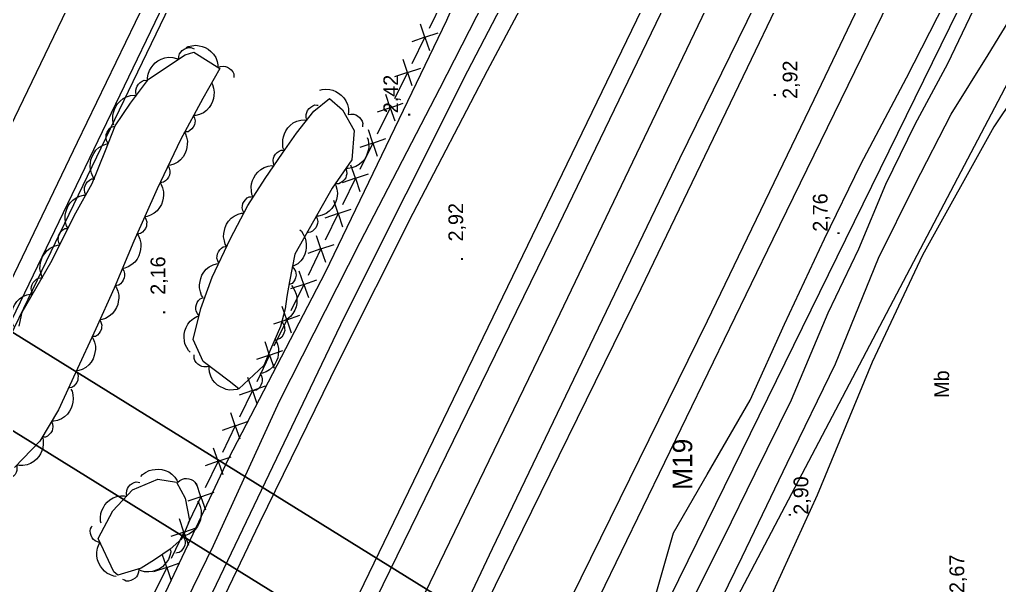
# Model space of a CAD drawing. Extents: x 731154 to 731744, y 4379381 to 4380408.
# Drawn here: x 731208 to 731307.7, y 4379523.5 to 4379581.1 of the extents above; entities that cross this region are included whole.
import ezdxf
from ezdxf.enums import TextEntityAlignment as Align

# ---------------------------------------------------------------- set-up
doc = ezdxf.new("R2010")
doc.units = 0
doc.linetypes.add('DASHED', pattern=[0])
doc.linetypes.add('HIDDEN', pattern=[0])
doc.layers.get('0').update_dxf_attribs({"linetype": 'CONTINUOUS'})
for name, color, linetype in [('1', 7, 'CONTINUOUS'), ('14', 7, 'CONTINUOUS'), ('25', 7, 'CONTINUOUS'), ('33', 7, 'CONTINUOUS'), ('36', 7, 'CONTINUOUS'), ('39', 7, 'CONTINUOUS'), ('40', 7, 'CONTINUOUS'), ('44', 7, 'CONTINUOUS'), ('48', 7, 'CONTINUOUS'), ('53', 7, 'CONTINUOUS'), ('8', 7, 'CONTINUOUS'), ('9', 7, 'CONTINUOUS'), ('PATTERN_CLASS', 7, 'CONTINUOUS')]:
    doc.layers.add(name, color=color, linetype=linetype)

msp = doc.modelspace()

# ---------------------------------------------------------------- linework, layer by layer
at = {"layer": '1', "color": 0, "linetype": 'CONTINUOUS'}
for points in [[(731320.88, 4379805.88), (731296.63, 4379755.28), (731271.32, 4379703.52), (731235.59, 4379629.52), (731200.4, 4379556.5), (731200, 4379555.66)], [(731200, 4379539.75), (731204.65, 4379549.44), (731213.88, 4379568.62), (731223.71, 4379589), (731234.12, 4379610.61), (731245, 4379633.19), (731256.15, 4379656.21), (731267.04, 4379678.69), (731277.42, 4379700.16), (731288.36, 4379722.82), (731302.52, 4379752.1), (731327.65, 4379803.55)], [(731329.27, 4379802.76), (731304.14, 4379751.32), (731289.98, 4379722.04), (731279.04, 4379699.38), (731268.66, 4379677.92), (731257.77, 4379655.44), (731246.62, 4379632.41), (731235.74, 4379609.83), (731225.33, 4379588.21), (731215.5, 4379567.84), (731206.27, 4379548.67), (731200, 4379535.59)]]:
    msp.add_lwpolyline(points, dxfattribs=at)
at = {"layer": '14', "color": 0, "linetype": 'CONTINUOUS'}
for points in [[(731200, 4379462.28), (731202.99, 4379468.48), (731213.49, 4379490.33), (731223.41, 4379511.11), (731232.43, 4379529.92), (731240.47, 4379546.35), (731248.05, 4379561.38), (731255.61, 4379575.9), (731262.75, 4379589.31), (731269.02, 4379600.82), (731274.58, 4379610.64), (731280.2, 4379620.35), (731288.61, 4379636.09), (731310.58, 4379681.4), (731336.82, 4379735.73), (731355.17, 4379773.71), (731363.56, 4379790.37)], [(731370.26, 4379786.98), (731361.9, 4379770.4), (731343.57, 4379732.46), (731317.33, 4379678.13), (731295.36, 4379632.82), (731272.8, 4379585.21), (731240.01, 4379517.44), (731212.64, 4379460.53), (731200, 4379434.62)], [(731377.33, 4379773.69), (731372.62, 4379764), (731364.97, 4379748.23), (731356.48, 4379730.33), (731347.97, 4379713.03), (731338.84, 4379694.03), (731328.17, 4379671.48), (731317.88, 4379650.06), (731306.72, 4379627.26), (731294.95, 4379603.07), (731282.07, 4379576.17), (731271.24, 4379553.71), (731256.39, 4379523.52), (731241.68, 4379492.42), (731229.09, 4379466.01), (731212.08, 4379431.06), (731200, 4379405.82)], [(731384.08, 4379770.42), (731379.37, 4379760.71), (731371.73, 4379744.98), (731363.23, 4379727.07), (731354.72, 4379709.75), (731345.61, 4379690.8), (731334.94, 4379668.25), (731324.63, 4379646.79), (731313.46, 4379623.96), (731301.7, 4379599.81), (731288.83, 4379572.92), (731277.98, 4379550.42), (731263.15, 4379520.26), (731248.46, 4379489.21), (731235.85, 4379462.75), (731218.83, 4379427.8), (731205.53, 4379400)]]:
    msp.add_lwpolyline(points, dxfattribs=at)
at = {"layer": '25', "color": 0, "linetype": 'HIDDEN'}
msp.add_lwpolyline([(731200, 4379420.59), (731202.83, 4379426.46), (731233.71, 4379490.57), (731261.84, 4379548.71), (731291.14, 4379609.89), (731326.3, 4379682.84), (731368.42, 4379769.29)], dxfattribs=at)
at = {"layer": '33', "color": 0, "linetype": 'CONTINUOUS'}
for p, q in [((731251.01, 4379582.88), (731249.69, 4379580.19)), ((731249.24, 4379579.29), (731248.79, 4379580.63)), ((731249.24, 4379579.29), (731247.91, 4379578.84)), ((731249.24, 4379579.29), (731247.92, 4379576.6)), ((731249.24, 4379579.29), (731250.58, 4379579.75)), ((731249.24, 4379579.29), (731249.7, 4379577.95)), ((731247.48, 4379575.7), (731247.02, 4379577.04)), ((731247.48, 4379575.7), (731246.14, 4379575.25)), ((731247.48, 4379575.7), (731246.15, 4379573.01)), ((731247.48, 4379575.7), (731248.82, 4379576.16)), ((731247.48, 4379575.7), (731247.93, 4379574.37)), ((731245.71, 4379572.12), (731245.26, 4379573.45)), ((731245.71, 4379572.12), (731247.05, 4379572.57)), ((731245.71, 4379572.12), (731244.37, 4379571.66)), ((731245.71, 4379572.12), (731244.39, 4379569.42)), ((731245.71, 4379572.12), (731246.17, 4379570.78)), ((731243.94, 4379568.53), (731243.49, 4379569.87)), ((731243.94, 4379568.53), (731242.61, 4379568.07)), ((731243.94, 4379568.53), (731242.62, 4379565.84)), ((731243.94, 4379568.53), (731245.28, 4379568.98)), ((731243.94, 4379568.53), (731244.4, 4379567.19)), ((731242.18, 4379564.94), (731241.72, 4379566.28)), ((731242.18, 4379564.94), (731243.52, 4379565.39)), ((731242.18, 4379564.94), (731240.84, 4379564.48)), ((731242.18, 4379564.94), (731240.85, 4379562.25)), ((731242.18, 4379564.94), (731242.63, 4379563.6)), ((731240.41, 4379561.35), (731239.96, 4379562.69)), ((731240.41, 4379561.35), (731239.07, 4379560.89)), ((731240.41, 4379561.35), (731239.1, 4379558.65)), ((731240.41, 4379561.35), (731241.75, 4379561.8)), ((731240.41, 4379561.35), (731240.87, 4379560.01)), ((731238.66, 4379557.75), (731238.2, 4379559.09)), ((731238.66, 4379557.75), (731237.33, 4379557.29)), ((731238.66, 4379557.75), (731237.36, 4379555.05)), ((731238.66, 4379557.75), (731240, 4379558.21)), ((731238.66, 4379557.75), (731239.13, 4379556.41)), ((731236.92, 4379554.15), (731236.46, 4379555.49)), ((731236.92, 4379554.15), (731238.26, 4379554.62)), ((731236.92, 4379554.15), (731235.58, 4379553.69)), ((731236.92, 4379554.15), (731235.61, 4379551.45)), ((731236.92, 4379554.15), (731237.38, 4379552.82)), ((731235.18, 4379550.55), (731234.71, 4379551.89)), ((731235.18, 4379550.55), (731233.84, 4379550.09)), ((731235.18, 4379550.55), (731233.87, 4379547.85)), ((731235.18, 4379550.55), (731236.51, 4379551.02)), ((731235.18, 4379550.55), (731235.64, 4379549.22)), ((731233.43, 4379546.95), (731232.97, 4379548.29)), ((731233.43, 4379546.95), (731234.77, 4379547.42)), ((731233.43, 4379546.95), (731232.1, 4379546.49)), ((731233.43, 4379546.95), (731232.12, 4379544.25)), ((731233.43, 4379546.95), (731233.9, 4379545.62)), ((731231.69, 4379543.35), (731231.22, 4379544.69)), ((731231.69, 4379543.35), (731230.35, 4379542.89)), ((731231.69, 4379543.35), (731230.38, 4379540.65)), ((731231.69, 4379543.35), (731233.02, 4379543.82)), ((731231.69, 4379543.35), (731232.15, 4379542.02)), ((731229.94, 4379539.75), (731229.48, 4379541.09)), ((731229.94, 4379539.75), (731228.61, 4379539.29)), ((731229.94, 4379539.75), (731228.63, 4379537.05)), ((731229.94, 4379539.75), (731231.28, 4379540.22)), ((731229.94, 4379539.75), (731230.41, 4379538.42)), ((731228.2, 4379536.15), (731227.73, 4379537.49)), ((731228.2, 4379536.15), (731229.53, 4379536.62)), ((731228.2, 4379536.15), (731226.86, 4379535.69)), ((731228.2, 4379536.15), (731226.89, 4379533.45)), ((731228.2, 4379536.15), (731228.66, 4379534.82)), ((731226.45, 4379532.55), (731225.99, 4379533.89)), ((731226.45, 4379532.55), (731225.12, 4379532.09)), ((731226.45, 4379532.55), (731225.15, 4379529.85)), ((731226.45, 4379532.55), (731227.79, 4379533.02)), ((731226.45, 4379532.55), (731226.92, 4379531.22)), ((731224.71, 4379528.95), (731224.25, 4379530.29)), ((731224.71, 4379528.95), (731226.05, 4379529.42)), ((731224.71, 4379528.95), (731223.37, 4379528.49)), ((731224.71, 4379528.95), (731223.4, 4379526.25)), ((731224.71, 4379528.95), (731225.17, 4379527.62)), ((731222.97, 4379525.35), (731222.5, 4379526.69)), ((731222.97, 4379525.35), (731224.3, 4379525.82)), ((731222.97, 4379525.35), (731221.63, 4379524.89)), ((731222.97, 4379525.35), (731221.66, 4379522.65)), ((731222.97, 4379525.35), (731223.43, 4379524.02))]:
    msp.add_line(p, q, dxfattribs=at)
at = {"layer": '39', "color": 0, "linetype": 'CONTINUOUS'}
msp.add_lwpolyline([(731657.51, 4380200), (731656.83, 4380198.94), (731603.69, 4380115.3), (731550.16, 4380030.47), (731496.81, 4379945.2), (731466.61, 4379899.4), (731442.11, 4379856.3), (731410.6, 4379801.59), (731366.57, 4379711.54), (731322.95, 4379621.67), (731278.82, 4379531.74), (731234.51, 4379441.59), (731214.19, 4379400)], dxfattribs=at)
at = {"layer": '40', "color": 0, "linetype": 'CONTINUOUS'}
msp.add_lwpolyline([(731507.96, 4379941.15), (731447.77, 4379839.15), (731216.67, 4379400)], dxfattribs=at)
at = {"layer": '44', "color": 0, "linetype": 'CONTINUOUS'}
msp.add_lwpolyline([(731200, 4379534.36), (731317.13, 4379777.02), (731318.51, 4379779.92), (731322.42, 4379787.54), (731324.14, 4379790.75), (731328.81, 4379799.89), (731329.03, 4379800.34), (731329, 4379800.5)], dxfattribs=at)
at = {"layer": '53', "color": 0, "linetype": 'CONTINUOUS'}
for points in [[(731221, 4379574.93), (731220.99, 4379575.16), (731221.07, 4379575.52), (731221.2, 4379575.92), (731221.37, 4379576.19), (731221.58, 4379576.44), (731221.79, 4379576.68), (731222.07, 4379576.89), (731222.4, 4379577.06), (731222.77, 4379577.2), (731223.15, 4379577.25), (731223.59, 4379577.23), (731223.95, 4379577.14), (731224.17, 4379577.04), (731224.2, 4379577.32), (731224.28, 4379577.6), (731224.4, 4379577.78), (731224.53, 4379577.94), (731224.75, 4379578.08), (731224.96, 4379578.17), (731225.2, 4379578.24), (731225.42, 4379578.25), (731225.6, 4379578.17), (731225.75, 4379578.11)], [(731224.95, 4379578.26), (731225.16, 4379578.36), (731225.52, 4379578.43), (731225.94, 4379578.48), (731226.26, 4379578.43), (731226.57, 4379578.34), (731226.87, 4379578.24), (731227.18, 4379578.07), (731227.47, 4379577.84), (731227.74, 4379577.57), (731227.95, 4379577.23), (731228.11, 4379576.83), (731228.17, 4379576.47), (731228.17, 4379576.22), (731228.44, 4379576.3), (731228.72, 4379576.34), (731228.94, 4379576.31), (731229.14, 4379576.25), (731229.36, 4379576.11), (731229.52, 4379575.96), (731229.68, 4379575.76), (731229.78, 4379575.57), (731229.79, 4379575.37), (731229.79, 4379575.21)], [(731217.59, 4379570.33), (731217.5, 4379570.54), (731217.47, 4379570.91), (731217.46, 4379571.33), (731217.53, 4379571.64), (731217.64, 4379571.94), (731217.77, 4379572.23), (731217.96, 4379572.53), (731218.21, 4379572.8), (731218.52, 4379573.05), (731218.86, 4379573.22), (731219.28, 4379573.35), (731219.65, 4379573.39), (731219.89, 4379573.36), (731219.83, 4379573.63), (731219.81, 4379573.92), (731219.87, 4379574.13), (731219.94, 4379574.33), (731220.1, 4379574.53), (731220.26, 4379574.69), (731220.47, 4379574.83), (731220.67, 4379574.91), (731220.87, 4379574.9), (731221.03, 4379574.89)], [(731227.52, 4379574.67), (731227.64, 4379574.47), (731227.73, 4379574.11), (731227.8, 4379573.7), (731227.77, 4379573.38), (731227.71, 4379573.06), (731227.63, 4379572.75), (731227.48, 4379572.44), (731227.27, 4379572.13), (731227, 4379571.84), (731226.69, 4379571.61), (731226.29, 4379571.43), (731225.93, 4379571.34), (731225.69, 4379571.33), (731225.79, 4379571.07), (731225.85, 4379570.78), (731225.82, 4379570.57), (731225.78, 4379570.37), (731225.65, 4379570.14), (731225.51, 4379569.96), (731225.33, 4379569.79), (731225.14, 4379569.68), (731224.94, 4379569.66), (731224.78, 4379569.65)], [(731238.56, 4379573.91), (731238.78, 4379573.99), (731239.15, 4379574), (731239.57, 4379573.98), (731239.87, 4379573.89), (731240.17, 4379573.76), (731240.45, 4379573.61), (731240.73, 4379573.4), (731240.99, 4379573.13), (731241.21, 4379572.81), (731241.37, 4379572.45), (731241.46, 4379572.03), (731241.48, 4379571.66), (731241.44, 4379571.42), (731241.71, 4379571.46), (731242, 4379571.46), (731242.2, 4379571.39), (731242.4, 4379571.3), (731242.59, 4379571.13), (731242.73, 4379570.96), (731242.86, 4379570.74), (731242.93, 4379570.53), (731242.91, 4379570.33), (731242.89, 4379570.18)], [(731234.89, 4379567.86), (731234.8, 4379568.08), (731234.77, 4379568.44), (731234.77, 4379568.86), (731234.84, 4379569.17), (731234.96, 4379569.47), (731235.09, 4379569.77), (731235.29, 4379570.06), (731235.54, 4379570.32), (731235.85, 4379570.57), (731236.2, 4379570.74), (731236.62, 4379570.86), (731236.98, 4379570.89), (731237.23, 4379570.86), (731237.17, 4379571.13), (731237.16, 4379571.42), (731237.22, 4379571.63), (731237.29, 4379571.83), (731237.45, 4379572.03), (731237.62, 4379572.18), (731237.83, 4379572.32), (731238.03, 4379572.4), (731238.24, 4379572.39), (731238.39, 4379572.38)], [(731215.59, 4379564.93), (731215.44, 4379565.12), (731215.31, 4379565.46), (731215.19, 4379565.87), (731215.18, 4379566.18), (731215.21, 4379566.5), (731215.25, 4379566.82), (731215.36, 4379567.15), (731215.54, 4379567.48), (731215.76, 4379567.8), (731216.05, 4379568.06), (731216.42, 4379568.29), (731216.77, 4379568.42), (731217.01, 4379568.47), (731216.88, 4379568.71), (731216.79, 4379568.99), (731216.79, 4379569.2), (731216.81, 4379569.41), (731216.9, 4379569.65), (731217.02, 4379569.84), (731217.18, 4379570.03), (731217.36, 4379570.17), (731217.56, 4379570.21), (731217.71, 4379570.24)], [(731224.74, 4379569.67), (731224.87, 4379569.47), (731224.98, 4379569.12), (731225.07, 4379568.71), (731225.06, 4379568.4), (731225.01, 4379568.08), (731224.95, 4379567.76), (731224.82, 4379567.44), (731224.63, 4379567.12), (731224.38, 4379566.82), (731224.08, 4379566.57), (731223.7, 4379566.37), (731223.34, 4379566.26), (731223.1, 4379566.23), (731223.21, 4379565.98), (731223.29, 4379565.7), (731223.28, 4379565.48), (731223.25, 4379565.27), (731223.13, 4379565.04), (731223, 4379564.86), (731222.83, 4379564.67), (731222.65, 4379564.55), (731222.45, 4379564.52), (731222.29, 4379564.5)], [(731243.36, 4379569.08), (731243.46, 4379568.87), (731243.51, 4379568.51), (731243.54, 4379568.09), (731243.48, 4379567.78), (731243.38, 4379567.47), (731243.27, 4379567.17), (731243.09, 4379566.87), (731242.84, 4379566.59), (731242.55, 4379566.33), (731242.21, 4379566.13), (731241.8, 4379565.99), (731241.44, 4379565.94), (731241.19, 4379565.95), (731241.26, 4379565.69), (731241.29, 4379565.4), (731241.24, 4379565.19), (731241.18, 4379564.99), (731241.03, 4379564.78), (731240.87, 4379564.62), (731240.67, 4379564.47), (731240.47, 4379564.37), (731240.27, 4379564.38), (731240.11, 4379564.38)], [(731231.73, 4379563.08), (731231.63, 4379563.3), (731231.58, 4379563.66), (731231.55, 4379564.08), (731231.61, 4379564.39), (731231.71, 4379564.7), (731231.82, 4379565), (731232, 4379565.3), (731232.24, 4379565.58), (731232.53, 4379565.84), (731232.87, 4379566.04), (731233.28, 4379566.18), (731233.65, 4379566.23), (731233.89, 4379566.22), (731233.82, 4379566.49), (731233.79, 4379566.78), (731233.84, 4379566.99), (731233.9, 4379567.18), (731234.05, 4379567.4), (731234.21, 4379567.56), (731234.41, 4379567.71), (731234.61, 4379567.81), (731234.81, 4379567.8), (731234.97, 4379567.8)], [(731212.88, 4379559.9), (731212.76, 4379560.1), (731212.67, 4379560.46), (731212.61, 4379560.87), (731212.63, 4379561.19), (731212.7, 4379561.5), (731212.78, 4379561.81), (731212.94, 4379562.13), (731213.15, 4379562.43), (731213.41, 4379562.72), (731213.73, 4379562.95), (731214.13, 4379563.13), (731214.49, 4379563.22), (731214.73, 4379563.23), (731214.64, 4379563.49), (731214.58, 4379563.77), (731214.6, 4379563.99), (731214.65, 4379564.19), (731214.77, 4379564.42), (731214.91, 4379564.59), (731215.1, 4379564.76), (731215.29, 4379564.87), (731215.49, 4379564.89), (731215.65, 4379564.9)], [(731222.28, 4379564.5), (731222.41, 4379564.31), (731222.53, 4379563.97), (731222.63, 4379563.56), (731222.63, 4379563.24), (731222.59, 4379562.92), (731222.54, 4379562.61), (731222.42, 4379562.28), (731222.23, 4379561.96), (731221.99, 4379561.64), (731221.7, 4379561.39), (731221.32, 4379561.18), (731220.97, 4379561.06), (731220.72, 4379561.02), (731220.84, 4379560.78), (731220.93, 4379560.5), (731220.92, 4379560.28), (731220.89, 4379560.07), (731220.79, 4379559.84), (731220.66, 4379559.65), (731220.49, 4379559.47), (731220.31, 4379559.34), (731220.11, 4379559.3), (731219.96, 4379559.27)], [(731240.07, 4379564.4), (731240.19, 4379564.2), (731240.27, 4379563.84), (731240.34, 4379563.43), (731240.31, 4379563.11), (731240.23, 4379562.8), (731240.15, 4379562.49), (731239.99, 4379562.17), (731239.78, 4379561.87), (731239.51, 4379561.58), (731239.19, 4379561.36), (731238.79, 4379561.19), (731238.43, 4379561.1), (731238.19, 4379561.09), (731238.28, 4379560.83), (731238.34, 4379560.55), (731238.31, 4379560.33), (731238.26, 4379560.13), (731238.13, 4379559.9), (731237.99, 4379559.73), (731237.8, 4379559.56), (731237.61, 4379559.45), (731237.41, 4379559.44), (731237.25, 4379559.43)], [(731229.04, 4379558.03), (731228.92, 4379558.23), (731228.83, 4379558.58), (731228.75, 4379559), (731228.77, 4379559.31), (731228.84, 4379559.63), (731228.91, 4379559.94), (731229.05, 4379560.26), (731229.26, 4379560.57), (731229.52, 4379560.87), (731229.83, 4379561.1), (731230.22, 4379561.29), (731230.58, 4379561.38), (731230.83, 4379561.4), (731230.72, 4379561.66), (731230.66, 4379561.94), (731230.68, 4379562.15), (731230.72, 4379562.36), (731230.84, 4379562.59), (731230.98, 4379562.76), (731231.16, 4379562.94), (731231.35, 4379563.06), (731231.55, 4379563.07), (731231.71, 4379563.09)], [(731210.36, 4379554.76), (731210.24, 4379554.96), (731210.14, 4379555.31), (731210.05, 4379555.72), (731210.07, 4379556.04), (731210.13, 4379556.36), (731210.2, 4379556.67), (731210.33, 4379556.99), (731210.54, 4379557.3), (731210.79, 4379557.6), (731211.1, 4379557.84), (731211.49, 4379558.03), (731211.84, 4379558.14), (731212.09, 4379558.16), (731211.98, 4379558.41), (731211.91, 4379558.69), (731211.93, 4379558.91), (731211.96, 4379559.11), (731212.08, 4379559.35), (731212.22, 4379559.53), (731212.4, 4379559.7), (731212.58, 4379559.82), (731212.78, 4379559.85), (731212.94, 4379559.87)], [(731236.5, 4379559.71), (731236.67, 4379559.55), (731236.86, 4379559.24), (731237.06, 4379558.86), (731237.13, 4379558.55), (731237.16, 4379558.23), (731237.17, 4379557.91), (731237.13, 4379557.56), (731237.01, 4379557.21), (731236.85, 4379556.85), (731236.62, 4379556.54), (731236.3, 4379556.25), (731235.98, 4379556.06), (731235.75, 4379555.97), (731235.92, 4379555.75), (731236.07, 4379555.5), (731236.11, 4379555.29), (731236.13, 4379555.08), (731236.08, 4379554.83), (731235.99, 4379554.62), (731235.87, 4379554.4), (731235.72, 4379554.23), (731235.54, 4379554.16), (731235.39, 4379554.09)], [(731219.95, 4379559.28), (731220.08, 4379559.09), (731220.21, 4379558.75), (731220.32, 4379558.34), (731220.33, 4379558.02), (731220.29, 4379557.7), (731220.24, 4379557.39), (731220.13, 4379557.06), (731219.95, 4379556.73), (731219.72, 4379556.42), (731219.42, 4379556.16), (731219.05, 4379555.94), (731218.7, 4379555.81), (731218.46, 4379555.77), (731218.58, 4379555.53), (731218.67, 4379555.25), (731218.67, 4379555.03), (731218.64, 4379554.83), (731218.54, 4379554.59), (731218.42, 4379554.4), (731218.25, 4379554.21), (731218.08, 4379554.08), (731217.88, 4379554.04), (731217.72, 4379554.01)], [(731226.64, 4379552.84), (731226.51, 4379553.03), (731226.4, 4379553.39), (731226.3, 4379553.79), (731226.31, 4379554.11), (731226.36, 4379554.43), (731226.42, 4379554.75), (731226.55, 4379555.07), (731226.75, 4379555.39), (731226.99, 4379555.69), (731227.29, 4379555.94), (731227.68, 4379556.14), (731228.03, 4379556.25), (731228.27, 4379556.28), (731228.16, 4379556.53), (731228.08, 4379556.81), (731228.09, 4379557.03), (731228.13, 4379557.24), (731228.24, 4379557.47), (731228.37, 4379557.65), (731228.54, 4379557.84), (731228.72, 4379557.96), (731228.92, 4379557.99), (731229.08, 4379558.01)], [(731207.39, 4379549.87), (731207.28, 4379550.07), (731207.2, 4379550.43), (731207.14, 4379550.85), (731207.17, 4379551.16), (731207.25, 4379551.48), (731207.34, 4379551.78), (731207.5, 4379552.1), (731207.72, 4379552.4), (731207.99, 4379552.68), (731208.31, 4379552.9), (731208.71, 4379553.07), (731209.07, 4379553.15), (731209.32, 4379553.16), (731209.23, 4379553.42), (731209.17, 4379553.7), (731209.2, 4379553.92), (731209.25, 4379554.12), (731209.38, 4379554.34), (731209.53, 4379554.51), (731209.72, 4379554.68), (731209.91, 4379554.79), (731210.11, 4379554.8), (731210.27, 4379554.81)], [(731217.73, 4379554.01), (731217.86, 4379553.81), (731217.98, 4379553.46), (731218.08, 4379553.06), (731218.08, 4379552.74), (731218.03, 4379552.42), (731217.98, 4379552.1), (731217.85, 4379551.78), (731217.66, 4379551.46), (731217.42, 4379551.15), (731217.12, 4379550.9), (731216.74, 4379550.69), (731216.39, 4379550.57), (731216.15, 4379550.54), (731216.26, 4379550.29), (731216.35, 4379550.01), (731216.34, 4379549.8), (731216.31, 4379549.59), (731216.2, 4379549.35), (731216.07, 4379549.17), (731215.9, 4379548.98), (731215.72, 4379548.86), (731215.52, 4379548.83), (731215.37, 4379548.8)], [(731235.65, 4379554.04), (731235.81, 4379553.87), (731235.98, 4379553.55), (731236.15, 4379553.16), (731236.2, 4379552.85), (731236.21, 4379552.52), (731236.2, 4379552.2), (731236.13, 4379551.86), (731236, 4379551.51), (731235.81, 4379551.17), (731235.56, 4379550.87), (731235.22, 4379550.6), (731234.89, 4379550.43), (731234.65, 4379550.36), (731234.81, 4379550.13), (731234.94, 4379549.87), (731234.96, 4379549.66), (731234.97, 4379549.45), (731234.9, 4379549.2), (731234.81, 4379549), (731234.67, 4379548.78), (731234.51, 4379548.63), (731234.32, 4379548.57), (731234.17, 4379548.51)], [(731225.34, 4379547.24), (731225.18, 4379547.41), (731225, 4379547.73), (731224.82, 4379548.11), (731224.76, 4379548.42), (731224.75, 4379548.75), (731224.75, 4379549.07), (731224.81, 4379549.41), (731224.94, 4379549.76), (731225.11, 4379550.11), (731225.36, 4379550.41), (731225.7, 4379550.69), (731226.02, 4379550.87), (731226.25, 4379550.94), (731226.09, 4379551.17), (731225.96, 4379551.43), (731225.93, 4379551.64), (731225.92, 4379551.85), (731225.98, 4379552.1), (731226.07, 4379552.31), (731226.21, 4379552.52), (731226.36, 4379552.68), (731226.55, 4379552.75), (731226.7, 4379552.8)], [(731215.36, 4379548.8), (731215.49, 4379548.61), (731215.61, 4379548.26), (731215.7, 4379547.85), (731215.7, 4379547.53), (731215.65, 4379547.21), (731215.59, 4379546.9), (731215.46, 4379546.57), (731215.27, 4379546.25), (731215.03, 4379545.95), (731214.73, 4379545.7), (731214.35, 4379545.49), (731214, 4379545.38), (731213.75, 4379545.35), (731213.87, 4379545.1), (731213.95, 4379544.82), (731213.93, 4379544.6), (731213.9, 4379544.39), (731213.8, 4379544.16), (731213.67, 4379543.98), (731213.49, 4379543.79), (731213.31, 4379543.67), (731213.11, 4379543.64), (731212.96, 4379543.61)], [(731233.97, 4379548.58), (731234.11, 4379548.39), (731234.23, 4379548.05), (731234.34, 4379547.64), (731234.35, 4379547.33), (731234.31, 4379547.01), (731234.27, 4379546.69), (731234.15, 4379546.36), (731233.97, 4379546.03), (731233.74, 4379545.72), (731233.44, 4379545.46), (731233.07, 4379545.24), (731232.72, 4379545.12), (731232.48, 4379545.08), (731232.6, 4379544.83), (731232.69, 4379544.55), (731232.69, 4379544.34), (731232.66, 4379544.13), (731232.56, 4379543.89), (731232.44, 4379543.7), (731232.27, 4379543.51), (731232.1, 4379543.38), (731231.9, 4379543.35), (731231.74, 4379543.32)], [(731230.34, 4379543.54), (731230.12, 4379543.45), (731229.76, 4379543.41), (731229.34, 4379543.4), (731229.03, 4379543.47), (731228.73, 4379543.58), (731228.43, 4379543.71), (731228.14, 4379543.9), (731227.87, 4379544.15), (731227.62, 4379544.45), (731227.44, 4379544.8), (731227.31, 4379545.22), (731227.28, 4379545.58), (731227.3, 4379545.83), (731227.03, 4379545.77), (731226.74, 4379545.75), (731226.53, 4379545.81), (731226.33, 4379545.88), (731226.13, 4379546.03), (731225.97, 4379546.2), (731225.83, 4379546.41), (731225.74, 4379546.61), (731225.76, 4379546.81), (731225.76, 4379546.97)], [(731213.21, 4379543.48), (731213.32, 4379543.27), (731213.39, 4379542.91), (731213.44, 4379542.5), (731213.41, 4379542.18), (731213.32, 4379541.87), (731213.23, 4379541.56), (731213.07, 4379541.25), (731212.85, 4379540.95), (731212.57, 4379540.68), (731212.25, 4379540.46), (731211.84, 4379540.3), (731211.48, 4379540.22), (731211.24, 4379540.22), (731211.32, 4379539.96), (731211.37, 4379539.67), (731211.34, 4379539.46), (731211.29, 4379539.25), (731211.15, 4379539.03), (731211.01, 4379538.86), (731210.81, 4379538.7), (731210.62, 4379538.59), (731210.42, 4379538.59), (731210.26, 4379538.58)], [(731210.34, 4379538.51), (731210.4, 4379538.29), (731210.4, 4379537.92), (731210.36, 4379537.5), (731210.25, 4379537.2), (731210.1, 4379536.92), (731209.94, 4379536.64), (731209.71, 4379536.37), (731209.43, 4379536.13), (731209.1, 4379535.92), (731208.74, 4379535.79), (731208.31, 4379535.71), (731207.94, 4379535.72), (731207.7, 4379535.77), (731207.72, 4379535.5), (731207.71, 4379535.21), (731207.63, 4379535.01), (731207.53, 4379534.82), (731207.35, 4379534.63), (731207.17, 4379534.5), (731206.95, 4379534.38), (731206.74, 4379534.32), (731206.54, 4379534.36), (731206.38, 4379534.39)], [(731220.34, 4379534.61), (731220.49, 4379534.79), (731220.79, 4379535), (731221.16, 4379535.2), (731221.47, 4379535.28), (731221.79, 4379535.32), (731222.11, 4379535.36), (731222.45, 4379535.32), (731222.81, 4379535.22), (731223.17, 4379535.07), (731223.49, 4379534.85), (731223.8, 4379534.54), (731224, 4379534.23), (731224.1, 4379534.01), (731224.31, 4379534.19), (731224.56, 4379534.34), (731224.77, 4379534.39), (731224.97, 4379534.41), (731225.23, 4379534.37), (731225.44, 4379534.3), (731225.67, 4379534.18), (731225.84, 4379534.04), (731225.92, 4379533.86), (731225.99, 4379533.72)], [(731216.29, 4379529.84), (731216.23, 4379530.06), (731216.23, 4379530.43), (731216.27, 4379530.85), (731216.37, 4379531.15), (731216.52, 4379531.44), (731216.67, 4379531.72), (731216.9, 4379531.98), (731217.18, 4379532.23), (731217.51, 4379532.44), (731217.87, 4379532.58), (731218.3, 4379532.65), (731218.67, 4379532.65), (731218.91, 4379532.6), (731218.88, 4379532.88), (731218.89, 4379533.17), (731218.97, 4379533.37), (731219.07, 4379533.55), (731219.25, 4379533.74), (731219.43, 4379533.88), (731219.65, 4379534), (731219.86, 4379534.06), (731220.06, 4379534.02), (731220.21, 4379534)], [(731226.1, 4379532.08), (731226.24, 4379531.89), (731226.36, 4379531.55), (731226.47, 4379531.14), (731226.48, 4379530.83), (731226.45, 4379530.5), (731226.4, 4379530.19), (731226.28, 4379529.86), (731226.1, 4379529.53), (731225.87, 4379529.22), (731225.58, 4379528.96), (731225.21, 4379528.74), (731224.86, 4379528.61), (731224.62, 4379528.57), (731224.74, 4379528.32), (731224.83, 4379528.05), (731224.83, 4379527.83), (731224.8, 4379527.63), (731224.7, 4379527.39), (731224.58, 4379527.2), (731224.42, 4379527.01), (731224.24, 4379526.87), (731224.04, 4379526.84), (731223.89, 4379526.81)], [(731217.82, 4379524.43), (731217.59, 4379524.45), (731217.25, 4379524.59), (731216.87, 4379524.77), (731216.63, 4379524.98), (731216.42, 4379525.22), (731216.21, 4379525.47), (731216.04, 4379525.77), (731215.92, 4379526.13), (731215.84, 4379526.51), (731215.84, 4379526.9), (731215.93, 4379527.32), (731216.06, 4379527.67), (731216.2, 4379527.87), (731215.93, 4379527.95), (731215.67, 4379528.06), (731215.51, 4379528.21), (731215.37, 4379528.36), (731215.26, 4379528.6), (731215.2, 4379528.82), (731215.17, 4379529.07), (731215.19, 4379529.29), (731215.29, 4379529.46), (731215.37, 4379529.59)], [(731223.36, 4379527.14), (731223.37, 4379526.91), (731223.27, 4379526.55), (731223.13, 4379526.16), (731222.95, 4379525.89), (731222.74, 4379525.65), (731222.52, 4379525.42), (731222.23, 4379525.22), (731221.9, 4379525.06), (731221.53, 4379524.93), (731221.14, 4379524.89), (731220.7, 4379524.92), (731220.35, 4379525.02), (731220.13, 4379525.13), (731220.09, 4379524.86), (731220, 4379524.58), (731219.87, 4379524.41), (731219.74, 4379524.25), (731219.52, 4379524.11), (731219.31, 4379524.03), (731219.06, 4379523.97), (731218.84, 4379523.96), (731218.66, 4379524.05), (731218.51, 4379524.11)]]:
    msp.add_lwpolyline(points, dxfattribs=at)
at = {"layer": '8', "color": 0, "linetype": 'DASHED'}
for points in [[(731200, 4379475.23), (731207.45, 4379490.44), (731213.74, 4379504.53), (731221.47, 4379519.91), (731229.3, 4379536.46), (731239.12, 4379555.4), (731251.48, 4379581.03), (731260.08, 4379600.69), (731272.87, 4379626.79), (731284.66, 4379651.04), (731297.69, 4379676.37), (731306.35, 4379695.51), (731318.39, 4379721.28), (731331.52, 4379747.35), (731341.11, 4379767.65), (731349.52, 4379785.85), (731353.31, 4379792.53)], [(731272.3, 4379521.04), (731274.57, 4379528.88), (731277.99, 4379534.82), (731282.35, 4379542.37), (731285.84, 4379550.1), (731289.94, 4379558.79), (731293.64, 4379566.38), (731298.27, 4379575.16), (731302.22, 4379582.86), (731305.4, 4379589.48), (731308.98, 4379595.81), (731314.33, 4379605.67), (731316.82, 4379608.1), (731318.69, 4379608.82), (731319.76, 4379608.85), (731321.51, 4379608.5), (731324.48, 4379607.94)], [(731228.06, 4379406.92), (731229.13, 4379408.91), (731234.19, 4379420.91), (731237.89, 4379430.44), (731248.01, 4379454.06), (731252.54, 4379462.64), (731257.12, 4379470.78), (731261.63, 4379480.17), (731265.65, 4379489.69), (731269.19, 4379498.42), (731271.88, 4379505.28), (731274.04, 4379510.67), (731276.66, 4379516.44), (731281.55, 4379526.44), (731286.11, 4379535.96), (731291.05, 4379546.05), (731295.43, 4379556.8), (731299.11, 4379564.26), (731302.81, 4379571.46), (731306.59, 4379577.51), (731309.38, 4379582.03), (731313.77, 4379588.9), (731317.43, 4379595.1), (731320.81, 4379601.42)]]:
    msp.add_lwpolyline(points, dxfattribs=at)
at = {"layer": '8', "color": 0, "linetype": 'CONTINUOUS'}
for points in [[(731357.75, 4379791.12), (731356.98, 4379789.78), (731351.97, 4379780.28), (731348.37, 4379772.3), (731344.76, 4379764.98), (731339.86, 4379755.17), (731334.26, 4379744.77), (731328.24, 4379733.28), (731321.92, 4379719.75), (731315.76, 4379706.94), (731309.63, 4379694.37), (731303.38, 4379680.67), (731298.76, 4379671.14), (731293.66, 4379660.6), (731288.13, 4379649.35), (731283.2, 4379637.94), (731276.23, 4379625.04), (731270.8, 4379613.98), (731263.54, 4379599.08), (731250.72, 4379574.04), (731242.61, 4379558.4), (731234.42, 4379542.23), (731227.68, 4379527.55), (731218.66, 4379509.08)], [(731400.68, 4379764.21), (731400.26, 4379763.63), (731395.12, 4379757.21), (731390.86, 4379748.48), (731384.53, 4379736.17), (731379.37, 4379725.34), (731375.42, 4379715.3), (731371.24, 4379702.71), (731366.65, 4379690.91), (731362.68, 4379680.83), (731358.16, 4379669.65), (731351.84, 4379656.94), (731345.95, 4379644.13), (731339.99, 4379632.26), (731334.05, 4379619.46), (731327.98, 4379607.42), (731322.33, 4379596.03), (731315.25, 4379582.21), (731307.18, 4379570.16), (731299.92, 4379557.12), (731294.78, 4379546.23), (731289.17, 4379532.69), (731282.75, 4379518.66)], [(731320.81, 4379601.42), (731319.95, 4379602.1), (731316.73, 4379602.17), (731313.64, 4379597.96), (731310.5, 4379592.42), (731307.78, 4379587.42), (731305.05, 4379582.03), (731302.45, 4379576.57), (731299.12, 4379570.41), (731296.14, 4379564.31), (731293.39, 4379557.73), (731290.28, 4379551.21), (731286.52, 4379542.37), (731282.85, 4379534.88), (731279.6, 4379528.28), (731275.45, 4379519.98)]]:
    msp.add_lwpolyline(points, dxfattribs=at)
at = {"layer": '9', "color": 0, "linetype": 'HIDDEN'}
for points in [[(731361.97, 4379792.51), (731350.46, 4379770.15), (731334.18, 4379736.12), (731315.69, 4379697.94), (731295.43, 4379655.15), (731278.07, 4379620.85), (731267.07, 4379601.71), (731253.59, 4379575.84), (731241.03, 4379550.81), (731226.83, 4379521.21), (731213.67, 4379495.03), (731200, 4379466.48)], [(731200, 4379430.33), (731217.62, 4379466.55), (731238.55, 4379510.44), (731262.87, 4379560.19), (731287.85, 4379611.94), (731309.39, 4379656.65), (731330.63, 4379701.03), (731357.28, 4379756.34), (731371.83, 4379785.82)], [(731376.07, 4379775.19), (731367.8, 4379759.79), (731355.75, 4379733.88), (731338.37, 4379697.51), (731323.38, 4379666.44), (731308.54, 4379635.88), (731292.26, 4379601.83), (731275.16, 4379566.92), (731256.11, 4379527.23), (731236.27, 4379485.33), (731220.97, 4379454.16), (731204.23, 4379419.53), (731200, 4379410.6)], [(731208.08, 4379400), (731213.21, 4379410.87), (731227.86, 4379440.83), (731248, 4379482.13), (731267.04, 4379522.42), (731284.69, 4379558.78), (731305.49, 4379601.42), (731329.07, 4379651.38), (731349.01, 4379691.92), (731369.48, 4379734.56), (731387.18, 4379770.19)]]:
    msp.add_lwpolyline(points, dxfattribs=at)
at = {"layer": 'PATTERN_CLASS', "color": 0, "linetype": 'CONTINUOUS'}
for points in [[(731224.85, 4379577.51), (731225.73, 4379577.77), (731228.38, 4379576.1), (731226.65, 4379573.07), (731224.36, 4379568.87), (731221.99, 4379563.86), (731219.63, 4379558.53), (731217.62, 4379553.76), (731215.74, 4379549.62), (731213.67, 4379545.15), (731211.94, 4379541.37), (731210.03, 4379538.19), (731207.48, 4379535.53)], [(731207.94, 4379549.91), (731208.23, 4379551.31), (731211.17, 4379556.36), (731213.72, 4379561.42), (731215.38, 4379564.42), (731216.72, 4379567.77), (731217.72, 4379570.29), (731219.29, 4379572.58), (731221.12, 4379575.01), (731224.85, 4379577.51)], [(731230.32, 4379543.51), (731229.31, 4379544.31), (731226.67, 4379546.29), (731225.66, 4379548.55), (731226.43, 4379551.71), (731227.6, 4379554.88), (731229.46, 4379558.82), (731231.22, 4379562.17), (731232.99, 4379564.92), (731234.76, 4379567.5), (731236.19, 4379569.54), (731237.93, 4379571.78), (731239.55, 4379573.06), (731240.87, 4379571.92), (731242.05, 4379569.82), (731241.8, 4379566.82), (731239.81, 4379563.94), (731236.01, 4379557.23), (731235.46, 4379554.44), (731235.2, 4379552.91), (731235.01, 4379551.65), (731234.53, 4379549.86), (731233.53, 4379547.54), (731232.84, 4379545.91), (731230.32, 4379543.51)], [(731217.99, 4379524.55), (731217.59, 4379524.92), (731215.99, 4379528.29), (731217.48, 4379531.1), (731219.49, 4379533.23), (731222.06, 4379534.34), (731223.95, 4379534.04), (731224.84, 4379532.4), (731225.28, 4379530.13), (731224.5, 4379528.27), (731223.32, 4379527.21), (731221.73, 4379526.12), (731220.37, 4379525.27), (731217.99, 4379524.55)]]:
    msp.add_lwpolyline(points, dxfattribs=at)

# ---------------------------------------------------------------- texts
at = {"layer": '36', "color": 0, "linetype": 'CONTINUOUS'}
msp.add_text('Mb', height=1.5, rotation=90, dxfattribs=at).set_placement((731302.61, 4379542.61))
at = {"layer": '39', "color": 0, "linetype": 'CONTINUOUS'}
msp.add_text('M19  ', height=2, rotation=90, dxfattribs=at).set_placement((731275.46, 4379536.59), align=Align.MIDDLE)
at = {"layer": '48', "color": 0, "linetype": 'CONTINUOUS'}
for s, p in [(' 2,92', (731287.17, 4379572.46)), (' 2,42', (731246.52, 4379571.01)), ('.', (731284.99, 4379573.14)), ('.', (731247.75, 4379571.14)), (' 2,76', (731290.24, 4379558.95)), (' 2,92', (731253.14, 4379557.96)), ('.', (731291.46, 4379559.08)), (' 2,16', (731222.82, 4379552.53)), ('.', (731253.14, 4379556.46)), ('.', (731222.82, 4379551.03)), (' 2,90', (731288.28, 4379530.16)), ('.', (731286.51, 4379530.42)), (' 2,67', (731304.15, 4379522.19))]:
    msp.add_text(s, height=1.5, rotation=90, dxfattribs=at).set_placement(p)

# ---------------------------------------------------------------- meshes
at = {"color": 0, "linetype": 'CONTINUOUS'}
mesh = msp.add_polyface(dxfattribs=at)
corners = [(731154.5, 4379381), (731154.5, 4379381), (731154.5, 4379571.962), (731462.5, 4379381), (731154.5, 4379746.493), (731744, 4379381), (731154.5, 4380407.5), (731744, 4380042.007), (731744, 4380407.5)]
mesh.append_faces([[corners[k] for k in face] for face in [(0, 1, 3, 2), (2, 3, 5, 4), (4, 5, 7, 6), (6, 7, 8, 8)]], dxfattribs={"vtx0": -1, "vtx2": -1, "color": 0})
mesh = msp.add_polyface(dxfattribs=at)
corners = [(731164.5, 4379391), (731164.5, 4379391), (731164.5, 4379575.762), (731462.5, 4379391), (731164.5, 4379744.093), (731734, 4379391), (731164.5, 4380211), (731734, 4379857.907), (731462.5, 4380211), (731734, 4380042.668), (731734, 4380211)]
mesh.append_faces([[corners[k] for k in face] for face in [(0, 1, 3, 2), (2, 3, 5, 4), (4, 5, 7, 6), (6, 7, 9, 8), (8, 9, 10, 10)]], dxfattribs={"vtx0": -1, "vtx2": -1, "color": 0})

doc.saveas('drawing.dxf')
